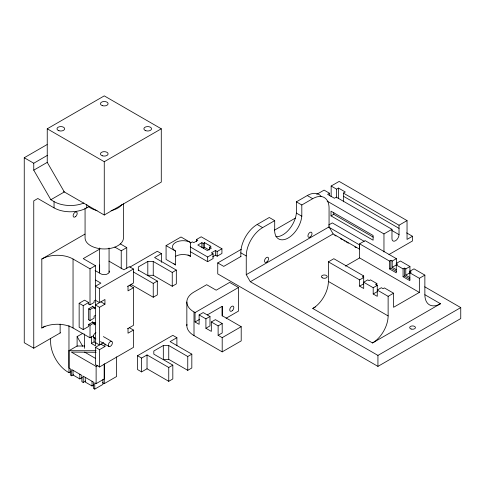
<?xml version="1.0" encoding="UTF-8"?>
<svg xmlns="http://www.w3.org/2000/svg" width="485" height="485" viewBox="0 0 485 485"><rect width="100%" height="100%" fill="white"/><g stroke="black" fill="none" stroke-linecap="round" stroke-linejoin="round"><path stroke-width="0.73" d="M84.657 346.017L77.109 346.017L68.967 350.716L68.967 367.963L70.325 368.745L70.325 375.014L71.683 375.796L73.562 374.711M71.683 375.796L71.683 369.528L81.862 375.408L81.862 381.677L83.22 382.459L85.73 381.016M83.22 382.459L83.22 376.19L93.405 382.071L93.405 388.339L94.763 389.122L102.905 384.423L102.905 379.543M93.926 384.902L92.047 385.987L92.047 381.283M94.763 389.122L94.763 382.853L96.121 383.635L104.263 378.937L104.263 363.938M96.121 383.635L96.121 366.393L98 365.308M116.564 356.857L116.564 376.536L104.263 383.635L104.263 363.962M190.514 242.476L181.008 236.989L166.076 245.61L166.076 259.439L175.576 264.925L175.576 251.097A10.561 6.099 0 0 1 175.576 242.476A10.561 6.099 0 0 1 190.514 242.476L190.514 256.304A10.561 6.099 0 0 0 175.576 256.304M199.117 314.929L205.907 318.845L205.907 328.254L209.981 325.902L209.981 316.493L203.191 312.576L199.117 314.929L199.117 324.332L195.043 321.979L195.043 312.576L238.487 287.496L238.487 311.103L226.107 318.251M207.331 314.892L222.197 306.308L222.197 315.711L241.203 326.684L241.203 340.888L222.197 351.861L194.006 335.584A24.444 14.114 0 0 1 186.937 324.374M47.245 162.578L47.245 128.798L104.263 95.878L161.281 128.798L161.281 182.093L104.263 215.013L63.632 191.551M60.486 332.777L33.756 348.212L24.25 342.725L24.25 157.746L47.069 144.572M24.25 157.746L33.756 163.233L47.445 155.327M33.756 170.162L47.245 162.372L64.323 191.957L50.834 199.741L33.756 170.162L33.756 163.233M47.245 128.798L104.263 161.717L161.281 128.798M33.756 348.212L33.756 200.857L37.824 198.504L54.047 207.871A23.134 13.356 0 0 0 86.766 207.871L89.313 206.404M93.629 335.693L90.01 337.784L73.041 327.987A22.08 12.749 0 0 0 41.813 327.987L41.813 259.014L84.948 234.109M99.989 248.938L83.22 258.62L95.442 265.677L95.442 345.823L91.368 343.471L91.368 336.742M41.813 259.014A22.08 12.749 0 0 1 73.041 259.014L90.01 268.811L95.442 265.677M114.799 247.071L121.232 250.781L126.749 247.599L126.749 268.629M129.865 267.132L157.316 251.278L161.39 253.631L161.39 262.367M95.569 280.057L100.868 283.119L95.442 286.253L99.51 288.605L133.454 269.011L133.454 283.028L127.567 286.429M147.81 261.47L147.81 275.298L153.242 275.298L172.248 286.271L176.322 283.919L176.322 270.09L172.248 272.443L153.242 261.47L147.81 261.47L138.31 266.956L138.31 270.594M161.39 253.631L154.6 257.547L176.322 270.09M92.726 322.107L88.652 324.459L88.652 326.441L83.22 329.582L79.146 327.229L79.146 303.295L84.578 300.16L88.652 302.513L88.652 304.083M41.813 327.987L45.081 326.102M190.569 242.93L192.381 241.888L193.739 242.67L197.807 240.317L196.449 239.535L196.449 241.548M196.449 239.535L201.202 236.789L221.93 248.756L221.93 253.461L217.177 256.201L215.455 255.213L212.551 256.892M79.146 303.295L83.22 305.647L88.652 302.513M95.442 300.16L94.084 300.949L94.084 302.513L90.01 304.865L88.803 304.168M209.623 247.138L210.975 246.356L204.597 242.67L203.239 243.452L201.881 242.67L197.807 245.022L207.313 250.509L211.387 248.156L209.623 247.138L209.623 249.823M92.726 306.435L88.652 308.781L88.652 319.754M129.713 285.75L131.52 284.701L153.242 297.244L157.316 294.892L157.316 281.064L138.31 270.09M88.803 308.872L90.01 309.569L94.084 307.217L94.084 308.781L95.442 307.999L94.205 307.29M99.51 307.326L104.942 304.192L104.942 299.487L95.442 304.974L99.51 307.326L99.51 344.95L95.442 342.598M127.567 328.751L133.454 325.356L133.454 287.732L128.022 290.867L128.022 286.162M209.065 249.951L204.597 247.374L203.239 248.156L203.239 243.452M95.442 315.365L94.084 316.153L94.084 318.19L90.01 320.543L88.803 319.845M133.436 271.982L153.242 283.416L157.316 281.064M240.827 256.529L240.827 252.812A23.134 13.356 -60 0 1 257.183 224.476L269.272 217.498L274.704 220.633L274.704 228.217A19.297 11.143 -60 0 0 286.677 238.778A19.297 11.143 -60 0 0 301.809 216.207L301.809 204.979L312.704 198.692A23.134 13.356 -60 0 1 329.066 208.138L329.066 226.871L333.14 233.922L359.312 249.035M275.868 236.65A19.297 11.143 -60 0 0 296.377 213.073L296.377 201.845L307.278 195.558A23.134 13.356 -60 0 1 321.076 196.328M221.93 248.756L217.177 251.503L215.455 250.509L211.387 252.861L213.103 253.849L213.103 258.553L207.671 261.688L190.187 251.594M190.187 246.889L207.671 256.989L213.103 253.849M88.803 324.55L90.01 325.241L94.084 322.895L92.271 321.846M316.699 194.376L324.089 190.108L329.521 193.242L329.521 195.746M331.031 196.558A4.989 2.88 -60 0 0 331.152 195.437L331.152 186.028L339.161 181.408L407.042 220.596L407.042 239.408L412.468 236.268L412.468 240.972L388.976 254.54M93.914 323.404L95.697 322.379M241.221 249.369L217.747 262.925L217.747 273.898L377.936 366.381L460.75 318.572L460.75 307.599L377.936 355.408L250.327 281.73L246.253 274.68L246.253 255.947A23.134 13.356 -60 0 1 262.615 227.61L274.704 220.633M77.109 346.314L77.109 336.608L82.941 333.243M329.521 193.242L327.624 194.339L334.407 198.256L336.311 197.159L391.971 229.296L391.971 238.699A4.989 2.88 -60 0 0 395.499 240.736A4.989 2.88 -60 0 0 399.028 234.625L399.028 225.222L343.368 193.085L343.368 201.79M331.152 186.028L336.584 189.162L338.481 188.065L345.271 191.987L343.368 193.085M274.474 230.169L295.341 218.123M241.033 256.407L223.743 266.386L217.747 262.925M91.368 343.471L94.084 341.901L95.83 342.913M129.38 327.708L133.454 330.061L133.454 347.387L99.51 366.987L95.442 364.635L95.442 347.302L103.735 342.513M331.019 215.892L373.098 240.19L373.098 235.486L331.019 211.187L331.019 215.892L333.728 214.328L373.226 237.129M95.442 347.302L99.51 349.655L104.942 346.514L104.942 343.829M133.454 330.061L128.022 333.195L128.022 328.49M50.64 338.463L50.64 342.119A24.444 14.114 60 0 0 67.924 372.062L68.967 372.662L70.846 371.577M328.678 224.991L332.298 222.9L364.229 241.336M246.253 274.68L329.066 226.871M73.041 370.31L73.041 375.014L79.825 378.937L82.335 377.488M250.327 281.73L333.14 233.922M195.043 321.979L199.571 319.372M163.318 345.532L163.318 359.361L168.75 359.361L187.756 370.334L191.824 367.982L191.824 354.153L187.756 356.505L168.75 345.532L163.318 345.532L153.812 351.019L153.812 354.153L172.818 365.126L172.818 378.955L168.75 381.307L147.028 368.77L141.596 371.904L137.522 369.552L137.522 355.723L172.818 335.341L176.892 337.693L176.892 345.702M205.907 318.845L209.981 316.493M137.522 355.723L141.596 358.075L147.028 354.941L168.75 367.478L172.818 365.126M176.892 337.693L170.108 341.616L191.824 354.153M211.339 321.979L215.407 319.633L222.197 323.55L222.197 332.952L218.123 335.305L218.123 325.902L211.339 321.979L211.339 331.388L205.907 328.254M328.393 261.845L333.825 258.711L363.695 275.953L363.695 288.496L359.621 286.144L359.621 279.875L328.393 261.845L328.393 281.445A22.08 12.749 -60 0 1 312.783 308.484L372.516 342.968L440.483 303.731A22.08 12.749 -60 0 1 424.866 294.716L424.866 275.122L414.008 268.854L409.849 271.254L409.849 280.657L403.065 276.741L403.065 268.902L396.275 264.98M409.849 272.819L419.355 278.305L419.355 292.413L359.621 257.929L359.621 243.822L365.138 240.639L396.36 258.663L396.36 264.931M218.123 325.902L222.197 323.55M327.175 201.136L383.962 233.922L391.971 229.296M399.028 225.222L407.042 220.596M345.435 266.119L359.621 257.929M218.123 335.305L222.197 337.657L241.203 326.684M363.695 275.953L362.337 276.741L363.695 277.523L359.621 279.875M359.621 243.822L389.485 261.063L390.843 260.281L392.201 261.063L396.36 258.663M312.783 308.484L315.395 306.975M389.485 261.063L389.485 268.902L396.275 272.819L396.275 263.416L400.434 261.015L409.934 266.501L409.934 272.77M359.621 286.144L363.695 283.792M389.485 268.902L390.843 268.12L396.397 271.327M396.275 269.684L392.201 267.332L397.633 264.198L396.275 263.416M376.863 283.555L375.505 284.343L377.269 285.362L377.269 296.335L373.195 293.983L373.195 287.714L363.695 282.228L367.763 279.875L369.121 280.657L370.479 279.875L376.863 283.555L376.863 285.695M403.065 268.902L404.417 268.12L405.775 268.902L409.934 266.501M373.195 287.714L377.269 285.362M373.195 293.983L377.269 291.63M403.065 276.741L404.417 275.953L409.977 279.16M409.849 277.523L405.775 275.171L411.207 272.036L409.849 271.254M393.559 293.201L384.417 287.92L383.059 288.702L381.343 287.714L377.269 290.066L388.127 296.335L393.559 293.201L393.559 307.308L419.355 292.413M419.355 278.305L424.866 275.122M68.967 350.716L96.121 350.716M96.121 352.286L71.35 352.092L96.121 366.393M343.368 196.219L399.028 228.356M406.594 232.879L412.468 236.268M391.825 230.466L399.028 234.625M307.278 195.558L312.704 198.692M296.377 201.845L301.809 204.979M328.818 227.168L359.446 244.846L359.446 248.878M424.757 286.817L460.75 307.599M296.377 213.073L301.809 216.207M334.686 235.255L335.99 236.007M340.549 238.638L342.507 239.772M343.81 240.524L345.114 241.275M346.417 242.027L348.369 243.155M354.887 246.92L356.19 247.671M424.896 294.734L440.483 303.731M257.183 224.476L262.615 227.61M328.393 281.445L388.127 315.929A22.08 12.749 -60 0 1 372.516 342.968M240.827 252.812L246.253 255.947M187.98 254.843L190.514 256.304M166.076 245.61L175.576 251.097M238.487 287.496L229.666 282.403L216.183 290.188L206.677 284.701L194.006 292.012A24.444 14.114 0 0 0 194.006 311.976L194.006 335.584M50.834 199.741L54.047 201.602A23.134 13.356 0 0 0 83.881 203.015M120.219 243.834L126.749 247.599M133.454 269.011L129.38 266.659L123.948 269.793L108.961 261.142M194.006 311.976L195.043 312.576M129.38 285.38L133.454 287.732M95.096 270.533L100.734 273.789A4.989 2.88 0 0 0 106.761 274.249L108.585 273.194A4.989 2.88 0 0 0 109.083 271.006M100.868 301.84L104.942 304.192M95.442 300.276L99.51 302.622L99.51 288.605M92.271 306.168L94.084 307.217M93.587 323.022L95.442 324.095L94.084 324.877L94.084 322.464M103.372 336.596L111.811 341.47A2.88 1.661 -60 0 1 110.901 345.932A2.88 1.661 -60 0 1 108.404 344.495A2.88 1.661 -60 0 1 111.811 341.47M93.999 337.839L95.945 338.96M100.492 341.586L108.931 346.46M100.868 344.168L104.942 346.514M84.578 352.092L95.654 358.488M102.517 382.629L104.263 383.635M92.047 385.987L85.257 382.071L85.257 377.366M77.109 336.608L82.668 346.229M405.775 268.902L405.775 275.171M404.417 268.12L404.417 275.953M392.201 261.063L392.201 267.332M390.843 260.281L390.843 268.12M388.127 296.335L388.127 315.929M383.962 233.922L383.962 251.976M377.936 355.408L377.936 366.381M338.481 188.065L338.481 198.517M336.584 189.162L336.584 197.85M333.728 212.309L333.728 214.328M222.197 306.308L222.197 316.026M222.197 337.657L222.197 351.861M217.177 251.503L217.177 256.201M215.455 250.509L215.455 255.213M207.671 256.989L207.671 261.688M204.597 242.67L204.597 247.374M201.881 242.67L201.881 247.374M187.756 356.505L187.756 370.334M186.846 301.997L186.846 325.605M172.248 272.443L172.248 286.271M168.75 345.532L168.75 359.361M168.75 367.478L168.75 381.307M153.242 261.47L153.242 275.298M153.242 283.416L153.242 297.244M147.028 354.941L147.028 368.77M141.596 358.075L141.596 371.904M123.457 203.724L123.457 237.589A19.2 11.082 0 0 1 104.766 248.957A19.2 11.082 0 0 1 85.069 238.165L85.069 208.071M121.232 250.781L121.232 268.775M109.064 248.029L109.064 272.261M104.263 161.717L104.263 215.013M99.649 265.01L99.649 271.285M99.51 349.655L99.51 366.987M99.461 247.968L99.461 272.958M94.084 337.421L94.084 341.901M90.01 268.811L90.01 304.865M90.01 309.569L90.01 320.543M90.01 325.241L90.01 337.784M86.766 204.385L86.766 207.871M84.578 334.007L84.578 348.327M83.22 305.647L83.22 329.582M79.825 374.232L79.825 378.937M73.041 259.014L73.041 327.987M68.967 325.496L68.967 372.662M60.14 324.077L60.14 332.977M54.047 201.602L54.047 207.871M94.914 337.918A2.88 1.661 -60 0 1 93.472 335.869A2.88 1.661 -60 0 1 95.963 332.771M175.576 264.925A10.561 6.099 0 0 1 173.897 263.664M122.002 204.5A19.2 11.082 0 0 1 111.071 210.617M97.049 210.526A19.2 11.082 0 0 1 88.343 206.452M232.321 310.667A2.88 1.661 -60 0 0 233.23 306.205A2.88 1.661 -60 0 0 229.823 309.23A2.88 1.661 -60 0 0 232.321 310.667M75.684 216.54A2.88 1.661 -60 0 0 76.6 212.078A2.88 1.661 -60 0 0 73.193 215.104A2.88 1.661 -60 0 0 75.684 216.54M58.903 130.714A3.838 2.219 0 0 0 64.663 128.798A3.838 2.219 0 0 0 58.903 126.876A3.838 2.219 0 0 0 58.903 130.714M102.341 155.794A3.838 2.219 0 0 0 108.1 153.878A3.838 2.219 0 0 0 102.341 151.957A3.838 2.219 0 0 0 102.341 155.794M145.785 130.714A3.838 2.219 0 0 0 151.544 128.798A3.838 2.219 0 0 0 145.785 126.876A3.838 2.219 0 0 0 145.785 130.714M102.341 105.633A3.838 2.219 0 0 0 108.1 103.717A3.838 2.219 0 0 0 102.341 101.795A3.838 2.219 0 0 0 102.341 105.633M322.276 277.814A2.88 1.661 0 0 0 327.096 277.068A2.88 1.661 0 0 0 323.568 275.031A2.88 1.661 0 0 0 322.276 277.814M411.116 329.024A2.88 1.661 0 0 0 415.439 327.587A2.88 1.661 0 0 0 411.116 326.144A2.88 1.661 0 0 0 411.116 329.024M267.059 261.803A2.88 1.661 -60 0 0 267.975 257.341A2.88 1.661 -60 0 0 264.567 260.36A2.88 1.661 -60 0 0 267.059 261.803M310.115 237.019A2.88 1.661 -60 0 0 311.667 232.467A2.88 1.661 -60 0 0 308.145 234.776A2.88 1.661 -60 0 0 310.115 237.019"/></g></svg>
